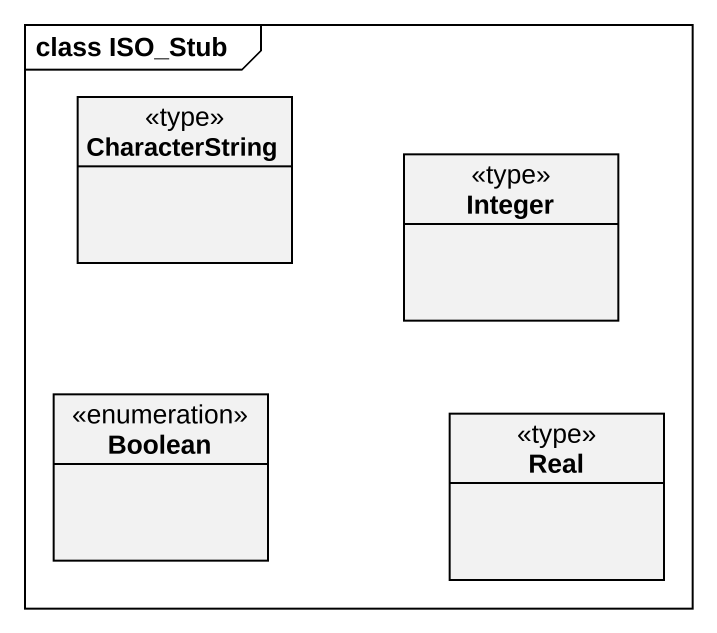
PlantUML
@startuml
mainframe class ISO_Stub
hide circle
hide empty members
class CharacterString <<type>>
class Integer <<type>>
enum Boolean
class Real <<type>>
@enduml
